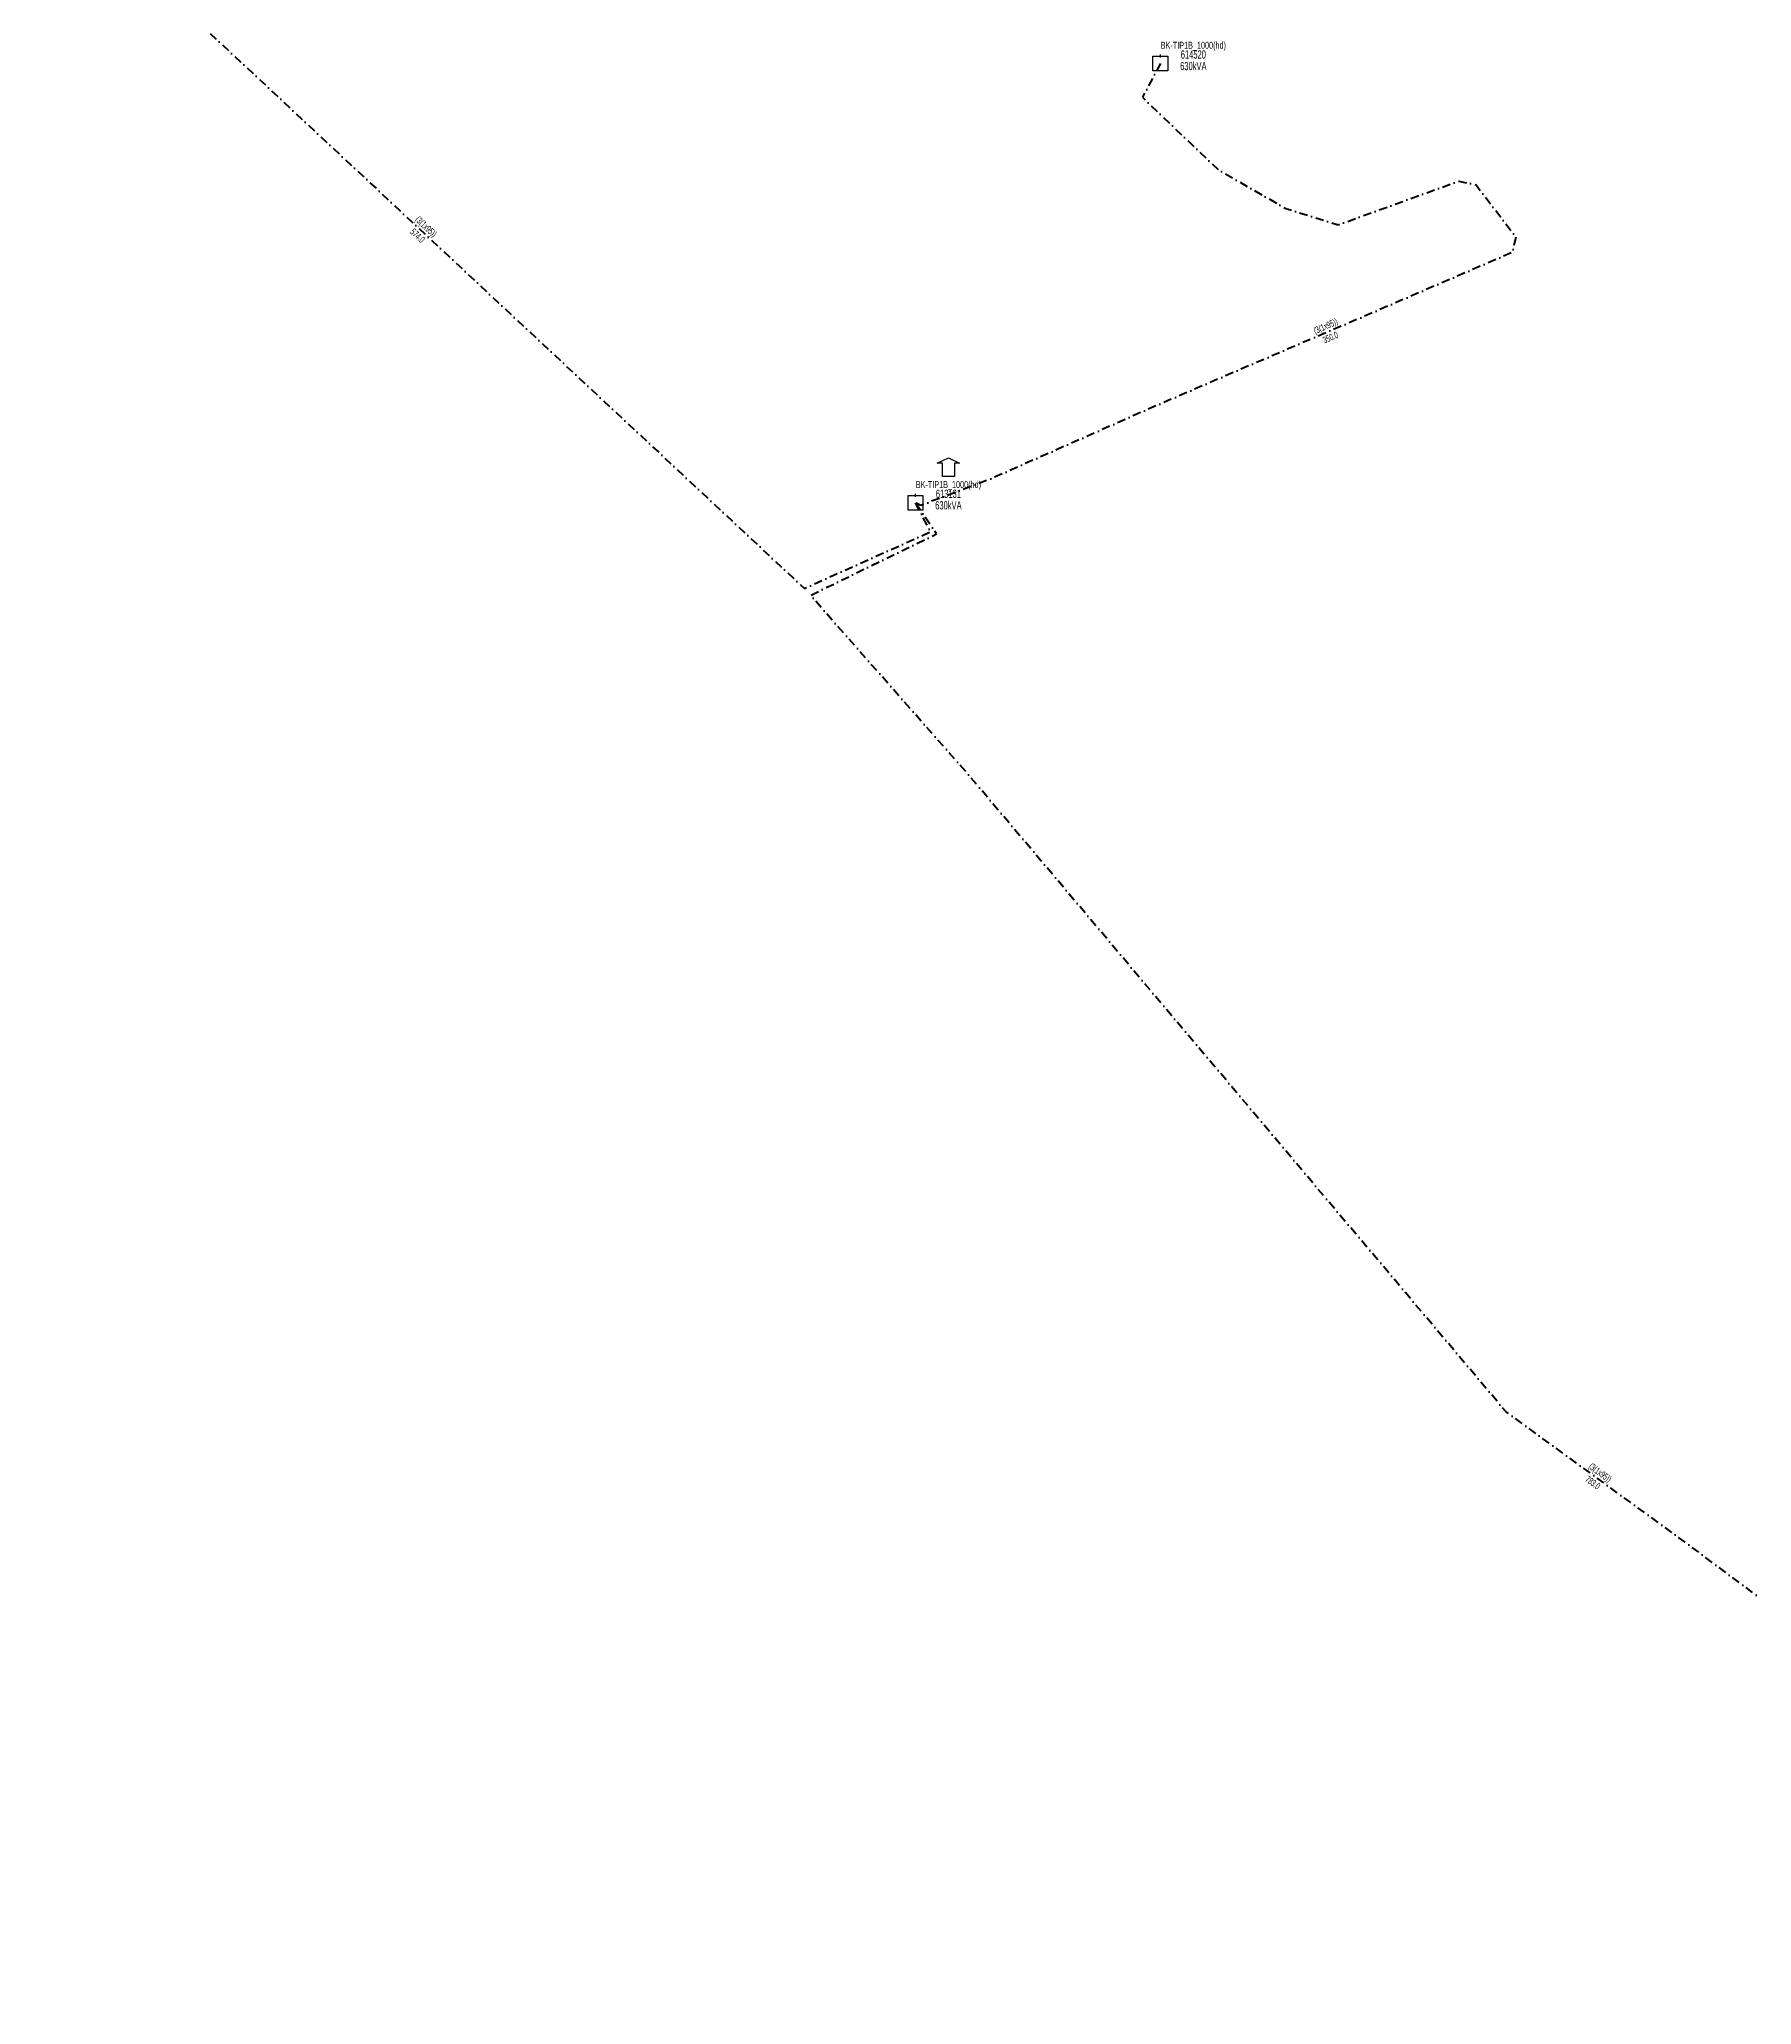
# Model space of a CAD drawing. Header units: millimetres. Extents: x 415467 to 419266, y 4041401 to 4045614.
# Drawn here: x 415467 to 415986, y 4043222 to 4043819 of the extents above; entities that cross this region are included whole.
import ezdxf
from ezdxf.enums import TextEntityAlignment as Align

# ---------------------------------------------------------------- set-up
doc = ezdxf.new("R2010")
doc.units = ezdxf.units.MM
doc.linetypes.add('DASHDOT', pattern=[5, 2.5, -1.25, 0, -1.25])
doc.layers.add('HAT_OG_YERALTI_MEVCUT', color=48, linetype='DASHDOT', lineweight=70)
doc.layers.add('TRAFO_MEVCUT', color=5, linetype='Continuous', lineweight=30)
doc.styles.get("Standard").update_dxf_attribs({"font": 'Arial'})

# ---------------------------------------------------------------- blocks, each defined once
blk = doc.blocks.new('MEV_BINA_KARE')
at = {"layer": 'TRAFO_MEVCUT', "linetype": 'Continuous'}
for p, q in [((-2.25, -2.25), (-2.25, 2.25)), ((-2.25, 2.25), (2.25, 2.25)), ((0, 1.8), (0, 2.7)), ((2.25, 2.25), (2.25, -2.25)), ((2.25, -2.25), (-2.25, -2.25))]:
    blk.add_line(p, q, dxfattribs=at)
blk = doc.blocks.new('MEV_BETKOSK')
at = {"layer": 'TRAFO_MEVCUT', "linetype": 'Continuous'}
for p, q in [((-3.4, 2), (0, 3.6)), ((-1.8, 2), (-3.4, 2)), ((-1.8, -2), (-1.8, 2)), ((0, 3.6), (3.4, 2)), ((3.4, 2), (1.8, 2)), ((1.8, 2), (1.8, -2)), ((1.8, -2), (-1.8, -2))]:
    blk.add_line(p, q, dxfattribs=at)

msp = doc.modelspace()

# ---------------------------------------------------------------- linework, layer by layer
at = {"layer": 'HAT_OG_YERALTI_MEVCUT', "flags": 128}
for points in [[(415615.466, 4043995.67), (415511.993117, 4043941.671415), (415492.287299, 4043926.226314), (415467.255584, 4043868.70663), (415699.241914, 4043651.98793), (415737.469176, 4043669.143579), (415732.922, 4043677.934)], [(415807.192, 4043811.157), (415801.756198, 4043800.915178), (415824.706899, 4043778.96857), (415845.219088, 4043767.206335), (415861.131425, 4043762.261779), (415897.680417, 4043775.501465), (415902.901701, 4043774.382618), (415915.02254, 4043758.53229), (415913.903694, 4043753.870429), (415802.173627, 4043705.766697), (415755.144771, 4043684.918854), (415734.539345, 4043677.161517), (415732.922, 4043677.934)], [(416225.808, 4043273.188), (416215.497681, 4043283.844799), (416159.232361, 4043222.456058), (416070.022985, 4043285.242004), (415966.915435, 4043362.298834), (415911.942028, 4043402.327174), (415748.837917, 4043595.675619), (415701.110323, 4043649.881952), (415739.337585, 4043668.529397), (415732.922, 4043677.934)]]:
    msp.add_lwpolyline(points, dxfattribs=at)

# ---------------------------------------------------------------- block references
at = {"layer": 'TRAFO_MEVCUT'}
for name, p in [('MEV_BINA_KARE', (415807.192, 4043811.157)), ('MEV_BETKOSK', (415742.922, 4043687.934)), ('MEV_BINA_KARE', (415732.922, 4043677.934))]:
    msp.add_blockref(name, p, dxfattribs=at)

# ---------------------------------------------------------------- texts
at = {"layer": 'HAT_OG_YERALTI_MEVCUT', "lineweight": 30, "width": 0.53}
for rotation, p in [(316.948793, (415583.829003, 4043760.968412)), (383.293581, (415857.702534, 4043730.59928)), (323.940137, (415939.929067, 4043383.000146))]:
    msp.add_text('(3(1x95))', height=2.05, rotation=rotation, dxfattribs=at).set_placement(p, align=Align.CENTER)
for s, rotation, p in [('574.0', 316.948793, (415582.668495, 4043759.726147)), ('350.0', 383.293581, (415858.374787, 4043729.037846)), ('783.0', 323.940137, (415938.928396, 4043381.625862))]:
    msp.add_text(s, height=2.05, rotation=rotation, dxfattribs=at).set_placement(p, align=Align.TOP_CENTER)
at = {"layer": 'TRAFO_MEVCUT', "width": 0.6}
for s, height, p in [('BK-TIP1B_1000(hd)', 2.1, (415817.192, 4043815.657)), ('630kVA', 2.5, (415817.192, 4043809.157)), ('614520', 2.5, (415817.192, 4043812.657)), ('BK-TIP1B_1000(hd)', 2.1, (415742.922, 4043682.434)), ('613131', 2.5, (415742.922, 4043679.434)), ('630kVA', 2.5, (415742.922, 4043675.934))]:
    msp.add_text(s, height=height, dxfattribs=at).set_placement(p, align=Align.CENTER)

doc.saveas('drawing.dxf')
